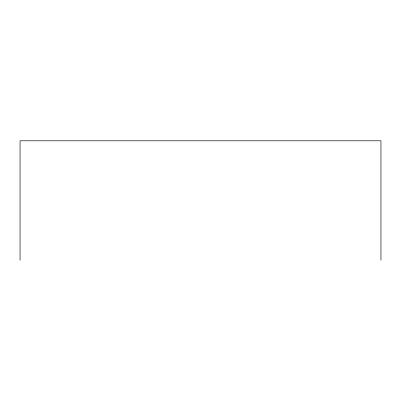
<?xml version="1.0" encoding="UTF-8"?>
<svg xmlns="http://www.w3.org/2000/svg" width="401" height="401" viewBox="0 0 401 401"><rect width="100%" height="100%" fill="white"/><g stroke="black" fill="none" stroke-linecap="round" stroke-linejoin="round"><path stroke-width="0.6" d="M380.95 260.204L380.95 140.796L20.05 140.796L20.05 260.204"/></g></svg>
